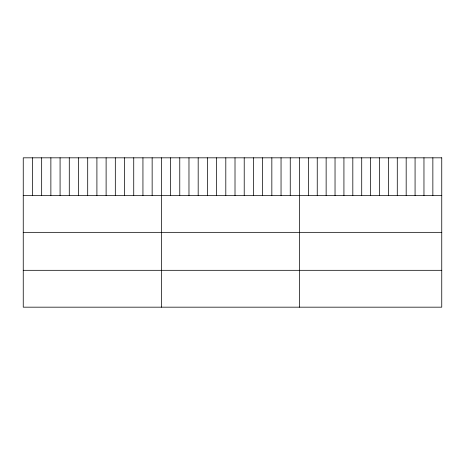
<?xml version="1.0" encoding="UTF-8"?>
<svg xmlns="http://www.w3.org/2000/svg" width="465" height="465" viewBox="0 0 465 465"><rect width="100%" height="100%" fill="white"/><g stroke="black" fill="none" stroke-linecap="round" stroke-linejoin="round"><path stroke-width="0.7" d="M23.25 195.486L441.75 195.486M23.25 232.343L441.75 232.343M23.25 270.316L441.75 270.316M432.857 157.827L432.857 195.486M423.964 157.827L423.964 195.486M415.071 157.827L415.071 195.486M406.178 157.827L406.178 195.486M397.284 157.827L397.284 195.486M388.391 157.827L388.391 195.486M379.498 157.827L379.498 195.486M370.605 157.827L370.605 195.486M361.712 157.827L361.712 195.486M352.819 157.827L352.819 195.486M343.926 157.827L343.926 195.486M335.033 157.827L335.033 195.486M326.139 157.827L326.139 195.486M317.246 157.827L317.246 195.486M308.353 157.827L308.353 195.486M299.46 157.827L299.46 307.173M290.253 157.827L290.253 195.486M281.046 157.827L281.046 195.486M271.839 157.827L271.839 195.486M262.632 157.827L262.632 195.486M253.425 157.827L253.425 195.486M244.218 157.827L244.218 195.486M235.011 157.827L235.011 195.486M225.804 157.827L225.804 195.486M216.597 157.827L216.597 195.486M207.39 157.827L207.39 195.486M198.183 157.827L198.183 195.486M188.976 157.827L188.976 195.486M179.769 157.827L179.769 195.486M170.562 157.827L170.562 195.486M161.355 157.827L161.355 307.173M152.148 157.827L152.148 195.486M142.941 157.827L142.941 195.486M133.734 157.827L133.734 195.486M124.527 157.827L124.527 195.486M115.32 157.827L115.32 195.486M106.113 157.827L106.113 195.486M96.906 157.827L96.906 195.486M87.699 157.827L87.699 195.486M78.492 157.827L78.492 195.486M69.285 157.827L69.285 195.486M60.078 157.827L60.078 195.486M50.871 157.827L50.871 195.486M41.664 157.827L41.664 195.486M32.457 157.827L32.457 195.486M441.75 157.827L23.25 157.827L23.25 307.173L441.75 307.173L441.75 157.827"/></g></svg>
